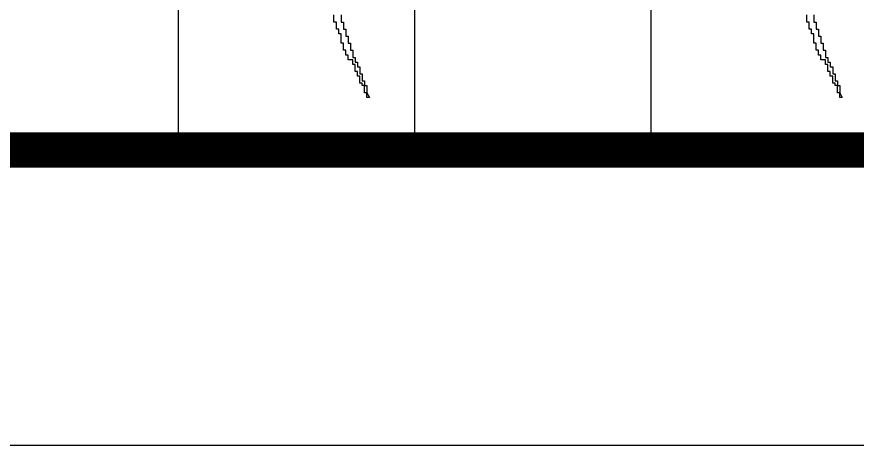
# Model space of a CAD drawing. Header units: millimetres. Extents: x 434053 to 1059003, y -2417481 to 936527.
# Drawn here: x 637234 to 638656, y -1807326 to -1806601 of the extents above; entities that cross this region are included whole.
import ezdxf

# ---------------------------------------------------------------- set-up
doc = ezdxf.new("R2010")
doc.units = ezdxf.units.MM
doc.header["$LTSCALE"] = 1000
doc.header["$MEASUREMENT"] = 0
for name, color, linetype in [('A-ANNO-TTLB', 7, 'Continuous'), ('TITLIN', 7, 'Continuous'), ('图框层', 3, 'Continuous'), ('电子签名', 6, 'Continuous')]:
    doc.layers.add(name, color=color, linetype=linetype)

# ---------------------------------------------------------------- blocks, each defined once
blk = doc.blocks.new('A$C6C634642')
at = {"linetype": 'Continuous'}
blk.add_lwpolyline([(1055000, 305000), (1070000, 305000), (1070000, 310000), (1085000, 310000), (1085000, 315000), (1100000, 315000), (1100000, 320000), (1115000, 320000), (1115000, 325000), (1130000, 325000), (1130000, 330000), (1145000, 330000), (1145000, 335000), (1155000, 335000), (1155000, 340000), (1165000, 340000), (1165000, 345000), (1180000, 345000), (1180000, 350000), (1195000, 350000), (1195000, 355000), (1205000, 355000), (1205000, 360000), (1220000, 360000), (1230000, 365000), (1230000, 360000), (1225000, 360000), (1220000, 360000), (1220000, 355000), (1215000, 355000), (1210000, 355000), (1205000, 355000), (1205000, 350000), (1200000, 350000), (1200000, 345000), (1195000, 345000), (1190000, 345000), (1185000, 345000), (1185000, 340000), (1180000, 340000), (1175000, 340000), (1175000, 335000), (1170000, 335000), (1165000, 335000), (1160000, 335000), (1160000, 330000), (1155000, 330000), (1150000, 330000), (1150000, 325000), (1150000, 320000), (1145000, 320000), (1140000, 320000), (1140000, 315000), (1135000, 315000), (1130000, 315000), (1130000, 310000), (1125000, 310000), (1120000, 310000), (1115000, 310000), (1115000, 305000), (1110000, 305000), (1105000, 305000), (1100000, 305000), (1095000, 305000), (1095000, 300000), (1090000, 300000), (1085000, 300000), (1085000, 295000), (1080000, 295000), (1075000, 295000), (1070000, 295000), (1070000, 290000), (1065000, 290000), (1060000, 290000), (1055000, 290000)], dxfattribs=at)
blk = doc.blocks.new('A$C62AF6C70')
at = {"layer": '电子签名'}
blk.add_lwpolyline([(0, 0), (0, 10382.2), (2510.4, 10382.2), (2510.4, 0)], close=True, dxfattribs=at)
at = {"layer": '电子签名', "xscale": 0.001595915279045558, "yscale": 0.001595915279045558, "zscale": 0.001595915279045558}
for p in [(369.2, 8047.2), (369.2, 6447.2)]:
    blk.add_blockref('A$C6C634642', p, dxfattribs=at)
blk = doc.blocks.new('asdgdfgsghfdjfh')
at = {"xscale": 0.01000000000265255, "yscale": 0.01000000000265255, "zscale": 0.01000000000265255}
blk.add_blockref('A$C62AF6C70', (-25.104, 100.293), dxfattribs=at)
blk = doc.blocks.new('asdfgafg21GZ_LABEL2')
at = {"layer": 'TITLIN'}
for p, q in [((-65, 180.115), (0, 180.115)), ((-46.679, 172.115), (0, 172.115)), ((-46.679, 164.115), (0, 164.115))]:
    blk.add_line(p, q, dxfattribs=at)
blk = doc.blocks.new('asdfgafgA$C15443CC7')
at = {"layer": 'A-ANNO-TTLB'}
blk.add_lwpolyline([(52200, 0), (209850, 0), (209850, 89100), (52200, 89100)], close=True, dxfattribs=at)
at = {"layer": 'A-ANNO-TTLB', "const_width": 180}
blk.add_lwpolyline([(55950, 1500), (208350, 1500), (208350, 87600), (55950, 87600)], close=True, dxfattribs=at)
at = {"layer": '图框层', "xscale": 150.0000000300889, "yscale": 150.0000000300889, "zscale": 150.0000000300889}
blk.add_blockref('asdfgafg21GZ_LABEL2', (208350, 1500), dxfattribs=at)
blk = doc.blocks.new('asdfadfsdhg')
at = {"xscale": 0.3333333333333333, "yscale": 0.3333333333333333, "zscale": 0.3333333333333333, "rotation": 270}
blk.add_blockref('asdfgafgA$C15443CC7', (0, 69950), dxfattribs=at)
at = {"layer": '图框层', "xscale": 50, "yscale": 50, "zscale": 50, "rotation": 270}
blk.add_blockref('asdgdfgsghfdjfh', (500, 500), dxfattribs=at)

msp = doc.modelspace()

# ---------------------------------------------------------------- block references
msp.add_blockref('asdfadfsdhg', (628800.9, -1807326.3))

doc.saveas('drawing.dxf')
